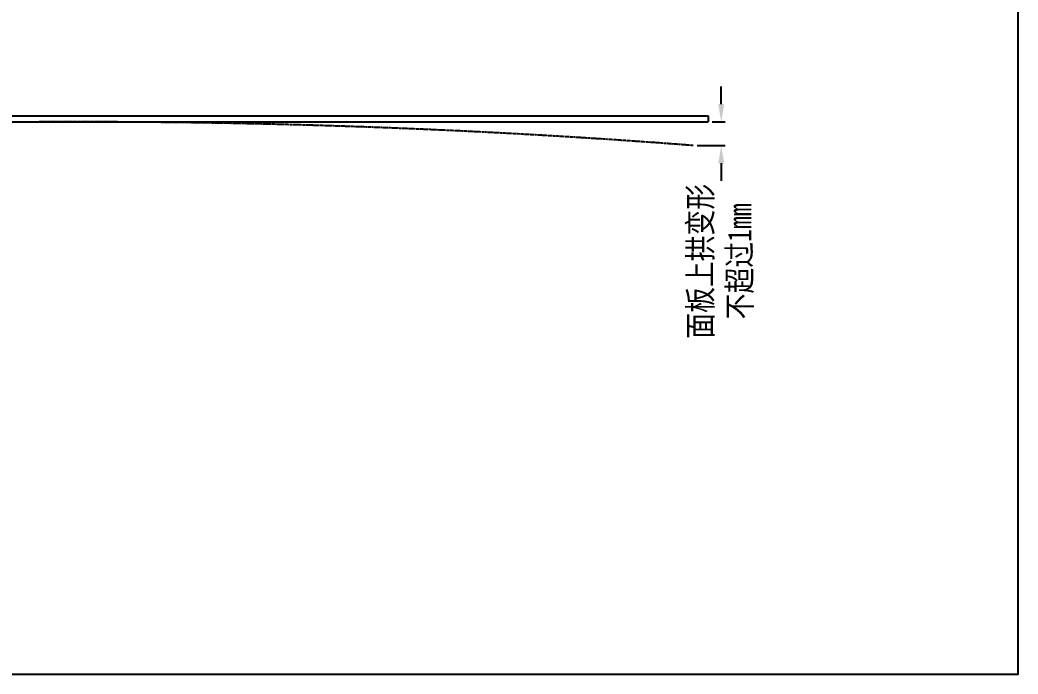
# Model space of a CAD drawing. Header units: inches. Extents: x 1466 to 2556, y -36 to 323.
# Drawn here: x 2303.3 to 2556.4, y -35.6 to 130.4 of the extents above; entities that cross this region are included whole.
import ezdxf

# ---------------------------------------------------------------- set-up
doc = ezdxf.new("R2010")
doc.units = ezdxf.units.IN
doc.header["$LTSCALE"] = 0.909449
doc.header["$MEASUREMENT"] = 0
doc.header["$PDMODE"] = 3
doc.header["$PDSIZE"] = 0.3125
doc.linetypes.add('CENTER', pattern=[0.6, 0.375, -0.075, 0.075, -0.075])
doc.linetypes.add('PHANTOM', pattern=[0.8, 0.45, -0.05, 0.1, -0.05, 0.1, -0.05])
doc.layers.get('0').update_dxf_attribs({"linetype": 'CONTINUOUS'})
doc.layers.get('Defpoints').update_dxf_attribs({"linetype": 'CONTINUOUS'})
doc.layers.add('DEFAULT_3', color=7, linetype='PHANTOM')
doc.styles.get("Standard").update_dxf_attribs({"font": 'txt', "width": 0.8})
doc.dimstyles.get("Standard").update_dxf_attribs({"dimtxt": 6, "dimasz": 4.5, "dimexe": 1, "dimexo": 1, "dimgap": 0.09, "dimtad": 0, "dimzin": 1, "dimdsep": 46, "dimtxsty": 'STANDARD', "dimcen": 0.09, "dimclrd": 5, "dimclre": 5, "dimclrt": 1, "dimadec": 0, "dimazin": 0, "dimtp": 0.01, "dimtm": 0.01, "dimtfac": 1, "dimtofl": 0, "dimtmove": 0, "dimatfit": 3, "dimfxl": 1, "dimtolj": 1, "dimtzin": 4, "dimarcsym": 0})

# ---------------------------------------------------------------- blocks, each defined once
blk = doc.blocks.new('*D54')
at = {"layer": 'DEFAULT_3', "color": 3, "linetype": 'ByBlock', "lineweight": -2}
for p, q in [((2481.1, 108.99), (2481.1, 113.49)), ((2478.78, 104.49), (2482.1, 104.49)), ((2475, 98.49), (2482.1, 98.49)), ((2481.1, 93.99), (2481.1, 89.49))]:
    blk.add_line(p, q, dxfattribs=at)
at = {"layer": 'DEFAULT_3', "color": 3, "linetype": 'ByBlock'}
for points in [[(2480.35, 108.99), (2481.85, 108.99), (2481.1, 104.49)], [(2480.35, 93.99), (2481.85, 93.99), (2481.1, 98.49)]]:
    blk.add_solid(points, dxfattribs=at)
at = {"layer": 'Defpoints', "color": 0, "linetype": 'ByBlock'}
for p in [(2477.78, 104.49), (2481.1, 104.49), (2474, 98.49)]:
    blk.add_point(p, dxfattribs=at)
at = {"layer": 'DEFAULT_3', "color": 3, "linetype": 'ByBlock', "insert": (2481.1, 69.11), "char_height": 6, "attachment_point": 5, "rotation": 90}
blk.add_mtext('\\A1;{\\fSimSun|b0|i0|c134|p2;面板上拱变形}\\P{\\fSimSun|b0|i0|c134|p2;不超过1mm}', dxfattribs=at)

msp = doc.modelspace()

# ---------------------------------------------------------------- linework, layer by layer
msp.add_lwpolyline([(2049.467, -35.638), (2556.364, -35.638), (2556.364, 322.773), (2049.467, 322.773)], close=True)
at = {"layer": 'DEFAULT_3', "linetype": 'ByBlock'}
for p, q in [((2158.683, 105.989), (2477.778, 105.989)), ((2158.683, 104.489), (2477.778, 104.489)), ((2477.778, 105.989), (2477.778, 104.489))]:
    msp.add_line(p, q, dxfattribs=at)
at = {"layer": 'DEFAULT_3', "linetype": 'CENTER'}
msp.add_arc((2318.23, -1919.816), 2024.306, 85.586689, 94.469164, dxfattribs=at)

# ---------------------------------------------------------------- dimensions: what is measured, and where the dimension line sits
at = {"layer": 'DEFAULT_3', "linetype": 'ByBlock'}
dim = msp.add_linear_dim(base=(2481.103, 104.489), p1=(2474.002, 98.487), p2=(2477.778, 104.489), angle=90, text='{\\fSimSun|b0|i0|c134|p2;面板上拱变形}\\P{\\fSimSun|b0|i0|c134|p2;不超过1mm}', dimstyle='STANDARD', override={"dimclrd": 3, "dimclre": 3, "dimclrt": 3, "dimtfillclr": 256}, dxfattribs=at)
dim.commit()
dim.dimension.update_dxf_attribs({"geometry": '*D54', "text_midpoint": (2481.103, 69.111), "dimtype": 160})

doc.saveas('drawing.dxf')
